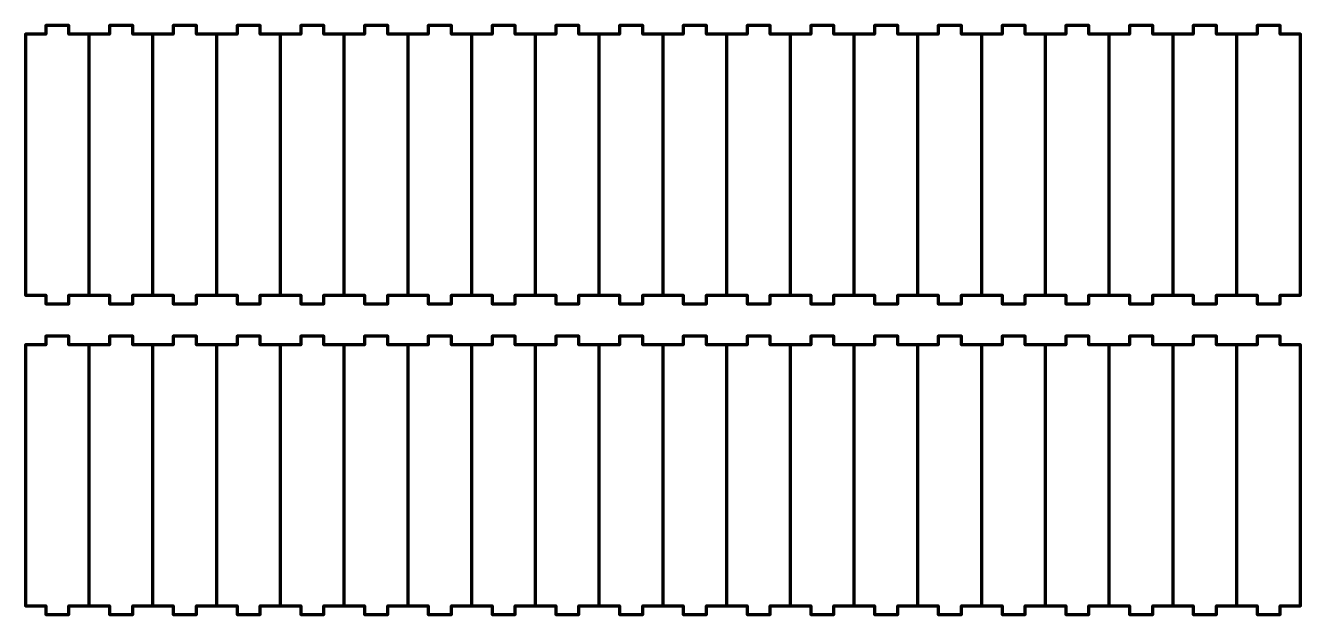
# Model space of a CAD drawing. Header units: inches. Extents: x -842 to 1422, y 2 to 295.
# Drawn here: x 982 to 1422, y 53.1 to 256.2 of the extents above; entities that cross this region are included whole.
import ezdxf

# ---------------------------------------------------------------- set-up
doc = ezdxf.new("R2010")
doc.units = ezdxf.units.IN
doc.header["$MEASUREMENT"] = 0
doc.layers.add('Layer 1', color=7, linetype='Continuous')

msp = doc.modelspace()

# ---------------------------------------------------------------- linework, layer by layer
at = {"layer": 'Layer 1', "color": 7, "lineweight": 100, "true_color": 0xffffff}
for points in [[(1003.95, 253.2), (996.96, 253.2), (996.96, 256.2), (988.96, 256.2), (988.96, 253.2), (981.95, 253.2), (981.95, 163.21), (988.96, 163.21), (988.96, 160.21), (996.96, 160.21), (996.96, 163.21), (1003.95, 163.21), (1003.95, 253.2)], [(1003.95, 163.21), (1010.96, 163.21), (1010.96, 160.21), (1018.96, 160.21), (1018.96, 163.21), (1025.95, 163.21), (1025.95, 253.2), (1018.96, 253.2), (1018.96, 256.2), (1010.96, 256.2), (1010.96, 253.2), (1003.95, 253.2)], [(1025.95, 163.21), (1032.96, 163.21), (1032.96, 160.21), (1040.96, 160.21), (1040.96, 163.21), (1047.95, 163.21), (1047.95, 253.2), (1040.96, 253.2), (1040.96, 256.2), (1032.96, 256.2), (1032.96, 253.2), (1025.95, 253.2)], [(1047.95, 163.21), (1054.96, 163.21), (1054.96, 160.21), (1062.96, 160.21), (1062.96, 163.21), (1069.95, 163.21), (1069.95, 253.2), (1062.96, 253.2), (1062.96, 256.2), (1054.96, 256.2), (1054.96, 253.2), (1047.95, 253.2)], [(1069.95, 163.21), (1076.96, 163.21), (1076.96, 160.21), (1084.96, 160.21), (1084.96, 163.21), (1091.96, 163.21), (1091.96, 253.2), (1084.96, 253.2), (1084.96, 256.2), (1076.96, 256.2), (1076.96, 253.2), (1069.95, 253.2)], [(1091.95, 163.21), (1098.96, 163.21), (1098.96, 160.21), (1106.96, 160.21), (1106.96, 163.21), (1113.96, 163.21), (1113.96, 253.2), (1106.96, 253.2), (1106.96, 256.2), (1098.96, 256.2), (1098.96, 253.2), (1091.95, 253.2)], [(1113.95, 163.21), (1120.96, 163.21), (1120.96, 160.21), (1128.96, 160.21), (1128.96, 163.21), (1135.95, 163.21), (1135.95, 253.2), (1128.96, 253.2), (1128.96, 256.2), (1120.96, 256.2), (1120.96, 253.2), (1113.95, 253.2)], [(1135.95, 163.21), (1142.96, 163.21), (1142.96, 160.21), (1150.96, 160.21), (1150.96, 163.21), (1157.96, 163.21), (1157.96, 253.2), (1150.96, 253.2), (1150.96, 256.2), (1142.96, 256.2), (1142.96, 253.2), (1135.95, 253.2)], [(1157.95, 163.21), (1164.96, 163.21), (1164.96, 160.21), (1172.96, 160.21), (1172.96, 163.21), (1179.95, 163.21), (1179.95, 253.2), (1172.96, 253.2), (1172.96, 256.2), (1164.96, 256.2), (1164.96, 253.2), (1157.95, 253.2)], [(1179.95, 163.21), (1186.96, 163.21), (1186.96, 160.21), (1194.96, 160.21), (1194.96, 163.21), (1201.96, 163.21), (1201.96, 253.2), (1194.96, 253.2), (1194.96, 256.2), (1186.96, 256.2), (1186.96, 253.2), (1179.95, 253.2)], [(1201.95, 163.21), (1208.96, 163.21), (1208.96, 160.21), (1216.96, 160.21), (1216.96, 163.21), (1223.95, 163.21), (1223.95, 253.2), (1216.96, 253.2), (1216.96, 256.2), (1208.96, 256.2), (1208.96, 253.2), (1201.95, 253.2)], [(1223.95, 163.21), (1230.96, 163.21), (1230.96, 160.21), (1238.96, 160.21), (1238.96, 163.21), (1245.96, 163.21), (1245.96, 253.2), (1238.96, 253.2), (1238.96, 256.2), (1230.96, 256.2), (1230.96, 253.2), (1223.95, 253.2)], [(1245.95, 163.21), (1252.96, 163.21), (1252.96, 160.21), (1260.96, 160.21), (1260.96, 163.21), (1267.95, 163.21), (1267.95, 253.2), (1260.96, 253.2), (1260.96, 256.2), (1252.96, 256.2), (1252.96, 253.2), (1245.95, 253.2)], [(1267.95, 163.21), (1274.96, 163.21), (1274.96, 160.21), (1282.96, 160.21), (1282.96, 163.21), (1289.95, 163.21), (1289.95, 253.2), (1282.96, 253.2), (1282.96, 256.2), (1274.96, 256.2), (1274.96, 253.2), (1267.95, 253.2)], [(1289.95, 163.21), (1296.96, 163.21), (1296.96, 160.21), (1304.96, 160.21), (1304.96, 163.21), (1311.96, 163.21), (1311.96, 253.2), (1304.96, 253.2), (1304.96, 256.2), (1296.96, 256.2), (1296.96, 253.2), (1289.95, 253.2)], [(1311.96, 163.21), (1318.96, 163.21), (1318.96, 160.21), (1326.96, 160.21), (1326.96, 163.21), (1333.96, 163.21), (1333.96, 253.2), (1326.96, 253.2), (1326.96, 256.2), (1318.96, 256.2), (1318.96, 253.2), (1311.96, 253.2)], [(1333.95, 163.21), (1340.96, 163.21), (1340.96, 160.21), (1348.96, 160.21), (1348.96, 163.21), (1355.95, 163.21), (1355.95, 253.2), (1348.96, 253.2), (1348.96, 256.2), (1340.96, 256.2), (1340.96, 253.2), (1333.95, 253.2)], [(1355.95, 163.21), (1362.96, 163.21), (1362.96, 160.21), (1370.96, 160.21), (1370.96, 163.21), (1377.96, 163.21), (1377.96, 253.2), (1370.96, 253.2), (1370.96, 256.2), (1362.96, 256.2), (1362.96, 253.2), (1355.95, 253.2)], [(1377.96, 163.21), (1384.96, 163.21), (1384.96, 160.21), (1392.96, 160.21), (1392.96, 163.21), (1399.96, 163.21), (1399.96, 253.2), (1392.96, 253.2), (1392.96, 256.2), (1384.96, 256.2), (1384.96, 253.2), (1377.96, 253.2)], [(1399.96, 163.21), (1406.96, 163.21), (1406.96, 160.21), (1414.96, 160.21), (1414.96, 163.21), (1421.96, 163.21), (1421.96, 253.2), (1414.96, 253.2), (1414.96, 256.2), (1406.96, 256.2), (1406.96, 253.2), (1399.96, 253.2)], [(1003.95, 146.05), (996.96, 146.05), (996.96, 149.05), (988.96, 149.05), (988.96, 146.05), (981.95, 146.05), (981.95, 56.07), (988.96, 56.07), (988.96, 53.07), (996.96, 53.07), (996.96, 56.07), (1003.95, 56.07), (1003.95, 146.05)], [(1003.95, 56.07), (1010.96, 56.07), (1010.96, 53.07), (1018.96, 53.07), (1018.96, 56.07), (1025.95, 56.07), (1025.95, 146.05), (1018.96, 146.05), (1018.96, 149.05), (1010.96, 149.05), (1010.96, 146.05), (1003.95, 146.05)], [(1025.95, 56.07), (1032.96, 56.07), (1032.96, 53.07), (1040.96, 53.07), (1040.96, 56.07), (1047.95, 56.07), (1047.95, 146.05), (1040.96, 146.05), (1040.96, 149.05), (1032.96, 149.05), (1032.96, 146.05), (1025.95, 146.05)], [(1047.95, 56.07), (1054.96, 56.07), (1054.96, 53.07), (1062.96, 53.07), (1062.96, 56.07), (1069.95, 56.07), (1069.95, 146.05), (1062.96, 146.05), (1062.96, 149.05), (1054.96, 149.05), (1054.96, 146.05), (1047.95, 146.05)], [(1069.95, 56.07), (1076.96, 56.07), (1076.96, 53.07), (1084.96, 53.07), (1084.96, 56.07), (1091.96, 56.07), (1091.96, 146.05), (1084.96, 146.05), (1084.96, 149.05), (1076.96, 149.05), (1076.96, 146.05), (1069.95, 146.05)], [(1091.95, 56.07), (1098.96, 56.07), (1098.96, 53.07), (1106.96, 53.07), (1106.96, 56.07), (1113.96, 56.07), (1113.96, 146.05), (1106.96, 146.05), (1106.96, 149.05), (1098.96, 149.05), (1098.96, 146.05), (1091.95, 146.05)], [(1113.95, 56.07), (1120.96, 56.07), (1120.96, 53.07), (1128.96, 53.07), (1128.96, 56.07), (1135.95, 56.07), (1135.95, 146.05), (1128.96, 146.05), (1128.96, 149.05), (1120.96, 149.05), (1120.96, 146.05), (1113.95, 146.05)], [(1135.95, 56.07), (1142.96, 56.07), (1142.96, 53.07), (1150.96, 53.07), (1150.96, 56.07), (1157.96, 56.07), (1157.96, 146.05), (1150.96, 146.05), (1150.96, 149.05), (1142.96, 149.05), (1142.96, 146.05), (1135.95, 146.05)], [(1157.95, 56.07), (1164.96, 56.07), (1164.96, 53.07), (1172.96, 53.07), (1172.96, 56.07), (1179.95, 56.07), (1179.95, 146.05), (1172.96, 146.05), (1172.96, 149.05), (1164.96, 149.05), (1164.96, 146.05), (1157.95, 146.05)], [(1179.95, 56.07), (1186.96, 56.07), (1186.96, 53.07), (1194.96, 53.07), (1194.96, 56.07), (1201.96, 56.07), (1201.96, 146.05), (1194.96, 146.05), (1194.96, 149.05), (1186.96, 149.05), (1186.96, 146.05), (1179.95, 146.05)], [(1201.95, 56.07), (1208.96, 56.07), (1208.96, 53.07), (1216.96, 53.07), (1216.96, 56.07), (1223.95, 56.07), (1223.95, 146.05), (1216.96, 146.05), (1216.96, 149.05), (1208.96, 149.05), (1208.96, 146.05), (1201.95, 146.05)], [(1223.95, 56.07), (1230.96, 56.07), (1230.96, 53.07), (1238.96, 53.07), (1238.96, 56.07), (1245.96, 56.07), (1245.96, 146.05), (1238.96, 146.05), (1238.96, 149.05), (1230.96, 149.05), (1230.96, 146.05), (1223.95, 146.05)], [(1245.95, 56.07), (1252.96, 56.07), (1252.96, 53.07), (1260.96, 53.07), (1260.96, 56.07), (1267.95, 56.07), (1267.95, 146.05), (1260.96, 146.05), (1260.96, 149.05), (1252.96, 149.05), (1252.96, 146.05), (1245.95, 146.05)], [(1267.95, 56.07), (1274.96, 56.07), (1274.96, 53.07), (1282.96, 53.07), (1282.96, 56.07), (1289.95, 56.07), (1289.95, 146.05), (1282.96, 146.05), (1282.96, 149.05), (1274.96, 149.05), (1274.96, 146.05), (1267.95, 146.05)], [(1289.95, 56.07), (1296.96, 56.07), (1296.96, 53.07), (1304.96, 53.07), (1304.96, 56.07), (1311.96, 56.07), (1311.96, 146.05), (1304.96, 146.05), (1304.96, 149.05), (1296.96, 149.05), (1296.96, 146.05), (1289.95, 146.05)], [(1311.96, 56.07), (1318.96, 56.07), (1318.96, 53.07), (1326.96, 53.07), (1326.96, 56.07), (1333.96, 56.07), (1333.96, 146.05), (1326.96, 146.05), (1326.96, 149.05), (1318.96, 149.05), (1318.96, 146.05), (1311.96, 146.05)], [(1333.95, 56.07), (1340.96, 56.07), (1340.96, 53.07), (1348.96, 53.07), (1348.96, 56.07), (1355.95, 56.07), (1355.95, 146.05), (1348.96, 146.05), (1348.96, 149.05), (1340.96, 149.05), (1340.96, 146.05), (1333.95, 146.05)], [(1355.95, 56.07), (1362.96, 56.07), (1362.96, 53.07), (1370.96, 53.07), (1370.96, 56.07), (1377.96, 56.07), (1377.96, 146.05), (1370.96, 146.05), (1370.96, 149.05), (1362.96, 149.05), (1362.96, 146.05), (1355.95, 146.05)], [(1377.96, 56.07), (1384.96, 56.07), (1384.96, 53.07), (1392.96, 53.07), (1392.96, 56.07), (1399.96, 56.07), (1399.96, 146.05), (1392.96, 146.05), (1392.96, 149.05), (1384.96, 149.05), (1384.96, 146.05), (1377.96, 146.05)], [(1399.96, 56.07), (1406.96, 56.07), (1406.96, 53.07), (1414.96, 53.07), (1414.96, 56.07), (1421.96, 56.07), (1421.96, 146.05), (1414.96, 146.05), (1414.96, 149.05), (1406.96, 149.05), (1406.96, 146.05), (1399.96, 146.05)]]:
    msp.add_lwpolyline(points, dxfattribs=at)

doc.saveas('drawing.dxf')
